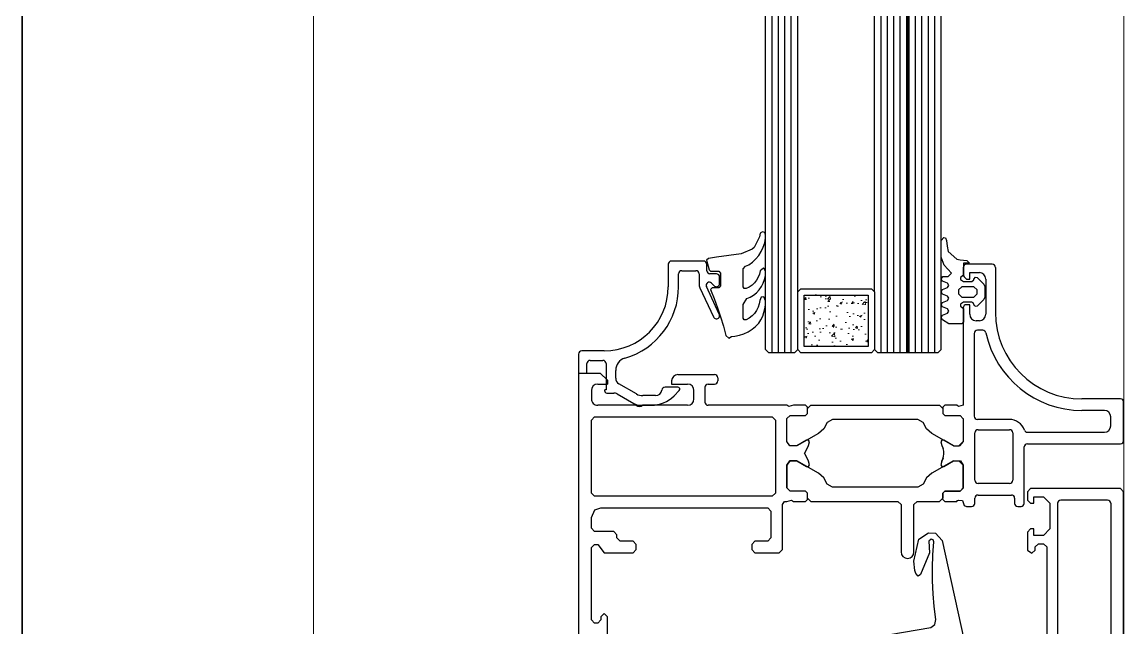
# Model space of a CAD drawing. Header units: millimetres. Extents: x 1251.1 to 1334.1, y 1577.6 to 1641.3.
# Drawn here: x 1271.7596 to 1271.9013, y 1598.2412 to 1598.3191 of the extents above; entities that cross this region are included whole.
import ezdxf

# ---------------------------------------------------------------- set-up
doc = ezdxf.new("R2010")
doc.units = ezdxf.units.MM
doc.linetypes.add('AUSGEZOGEN', pattern=[0])
for name, color, linetype in [('MONTANTI sezioni - windows structure section', 2, 'Continuous'), ('MURATURA', 140, 'Continuous'), ('STACCIONATA', 35, 'Continuous')]:
    doc.layers.add(name, color=color, linetype=linetype)
for name, color, linetype, lineweight in [('PROIEZIONI - projections', 145, 'Continuous', 13), ('PROIEZIONI finissime - fine lines', 251, 'Continuous', 9), ('TRATTEGGIO - hatch', 252, 'Continuous', 20)]:
    doc.layers.add(name, color=color, linetype=linetype, lineweight=lineweight)
doc.layers.add('VETRATE sezioni - windows sections', color=7, linetype='Continuous', true_color=0x4d79ff)
doc.styles.get("Standard").update_dxf_attribs({"font": 'Arial.ttf'})

# ---------------------------------------------------------------- blocks, each defined once
blk = doc.blocks.new('224068')
at = {"layer": 'MONTANTI sezioni - windows structure section', "linetype": 'AUSGEZOGEN'}
for p, q in [((-2.86, 19.72), (-3.88, 18.62)), ((-1.77, 19.77), (-2.86, 19.72)), ((-0.25, 18.82), (-1.77, 19.77)), ((-3.88, 18.62), (-8.51, -2.309999)), ((-2.58, 18.38), (-2.48, 18.68)), ((-2.45, 16.36), (-2.58, 18.38)), ((-2.48, 18.68), (-2.18, 18.79)), ((-2.18, 18.79), (-1.85, 18.48)), ((-1.85, 18.48), (-1.93, 16.67)), ((0.51, 15.39), (-0.25, 18.82)), ((-2.39, 14.34), (-2.45, 16.36)), ((-1.93, 16.67), (-0.53, 13.29)), ((-2.41, 12.32), (-2.39, 14.34)), ((0.18, 13.47), (0.38, 13.93)), ((0.38, 13.93), (0.51, 15.39)), ((-2.5, 10.3), (-2.41, 12.32)), ((-0.53, 13.29), (-0.17, 13.06)), ((-0.17, 13.06), (0.18, 13.47)), ((-2.66, 8.29), (-2.5, 10.3)), ((-2.9, 6.28), (-2.66, 8.29)), ((-2.78, 5.49), (-2.9, 6.280001)), ((-2.11, 5.04), (-2.78, 5.49)), ((4.26, 3.920001), (-2.11, 5.04)), ((5.15, 3.410001), (4.26, 3.920001)), ((-0.9000001, 1.5), (-0.4000001, 2)), ((-0.4000001, 2), (0.09999987, 1.5)), ((0.9000003000000001, 1.400001), (1.5, 2)), ((1.5, 2), (2.1, 1.4)), ((2.9, 1.5), (3.4, 2)), ((3.4, 2), (3.9, 1.5)), ((5.5, 2.440001), (5.15, 3.410001)), ((5.5, 1.5), (5.5, 2.440001)), ((-6.01, -2.63), (-5.1, 0.7600005)), ((-5.1, 0.7600005), (-4.14, 1.5)), ((-4.14, 1.5), (-0.9000001, 1.5)), ((0.09999987, 1.5), (0.09999987, -0.3999995)), ((0.9000004999999999, -1.399999), (0.9000004999999999, 1.4)), ((2.1, 1.4), (2.1, -1.399999)), ((2.9, -0.3999995), (2.9, 1.5)), ((3.9, 1.5), (5.5, 1.5)), ((-0.6000001, -0.3999995), (-0.8600001, -0.5499995)), ((-0.8600001, -0.5499995), (-0.8600001, -0.8499995000000001)), ((-0.8600001, -0.8499995000000001), (0.7399998999999999, -2.65)), ((0.09999987, -0.3999995), (-0.6000001, -0.3999995)), ((1.5, -2), (0.9000004999999999, -1.399999)), ((2.1, -1.399999), (1.5, -2)), ((2.26, -2.65), (3.86, -0.8499995000000001)), ((3.6, -0.3999995), (2.9, -0.3999995)), ((3.86, -0.5499995), (3.6, -0.3999995)), ((3.86, -0.8499995000000001), (3.86, -0.5499995)), ((-8.51, -2.309999), (-8.41, -2.849999)), ((-8.41, -2.849999), (-8.05, -3)), ((-8.05, -3), (-6.5, -3)), ((-6.5, -3), (-6.01, -2.63)), ((0.7399998999999999, -2.65), (1.5, -3)), ((1.5, -3), (2.26, -2.65))]:
    blk.add_line(p, q, dxfattribs=at)
at = {"layer": 'MONTANTI sezioni - windows structure section', "linetype": 'AUSGEZOGEN', "flags": 3}
blk.add_attdef('GRUPPE', (0, 0), '', height=1, dxfattribs=at)
blk = doc.blocks.new('224063')
at = {"layer": 'MONTANTI sezioni - windows structure section', "linetype": 'Continuous'}
for p, q in [((-4.740037492056161, 5.950427482897801), (-4.31003749205616, 6.380427482897801)), ((-4.740037492056161, 3.320427482897804), (-4.740037492056161, 5.950427482897801)), ((-4.31003749205616, 6.380427482897801), (-4.090037492056161, 6.320427482897806)), ((-4.090037492056161, 6.320427482897806), (-3.89003749205616, 5.950427482897801)), ((-3.89003749205616, 5.950427482897801), (-3.79003749205616, 5.050427482897803)), ((-3.79003749205616, 5.050427482897803), (-3.660037492056161, 4.220427482897803)), ((-3.660037492056161, 4.220427482897803), (-2.29003749205616, 3.000427482897805)), ((-4.260037492056161, 2.070427482897806), (-4.740037492056161, 3.320427482897804)), ((-3.14003749205616, 0.8304274828978038), (-4.260037492056161, 2.070427482897806)), ((-2.29003749205616, 3.000427482897805), (-1.79003749205616, 2.900427482897804)), ((-1.79003749205616, 2.900427482897804), (-0.7400374920561612, 2.810427482897804)), ((-0.3400374920561609, 2.410427482897806), (-1.240037492056161, 2.410427482897806)), ((-1.240037492056161, 2.410427482897806), (-1.240037492056161, 0.5104274828978035)), ((-0.7400374920561612, 2.810427482897804), (-0.3400374920561609, 2.410427482897806)), ((-4.740037492056161, -0.09957251710219417), (-4.46003749205616, 0.3104274828978042)), ((-4.46003749205616, 0.3104274828978042), (-3.64003749205616, 0.3104274828978042)), ((-3.64003749205616, 0.3104274828978042), (-3.14003749205616, 0.8304274828978038)), ((-1.240037492056161, 0.5104274828978035), (-1.72003749205616, 0.1704274828978036)), ((-1.72003749205616, 0.1704274828978036), (-1.72003749205616, -0.1395725171021951)), ((0.3599625079438402, -0.08957251710219438), (0.5899625079438406, 0.2104274828978063)), ((0.5899625079438406, 0.2104274828978063), (0.8699625079438382, 0.1304274828978063)), ((0.8699625079438382, 0.1304274828978063), (1.909962507943839, -0.9095725171021947)), ((-4.54003749205616, -0.4295725171021942), (-4.740037492056161, -0.09957251710219417)), ((-3.740037492056161, -0.7395725171021947), (-4.54003749205616, -0.4295725171021942)), ((-4.54003749205616, -1.739572517102195), (-3.740037492056161, -1.429572517102194)), ((-3.54003749205616, -1.089572517102194), (-3.740037492056161, -0.7395725171021947)), ((-3.740037492056161, -1.429572517102194), (-3.54003749205616, -1.089572517102194)), ((-1.54003749205616, -1.289572517102194), (-2.04003749205616, -1.789572517102194)), ((-1.72003749205616, -0.1395725171021951), (-1.240037492056161, -0.4895725171021947)), ((0.3599625079438402, -1.289572517102194), (-1.54003749205616, -1.289572517102194)), ((-1.240037492056161, -0.4895725171021947), (0.0599625079438395, -0.4895725171021947)), ((0.0599625079438395, -0.4895725171021947), (0.3599625079438402, -0.189572517102194)), ((0.3599625079438402, -0.189572517102194), (0.3599625079438402, -0.08957251710219438)), ((0.8599625079438402, -1.789572517102194), (0.3599625079438402, -1.289572517102194)), ((1.909962507943839, -0.9095725171021947), (2.05996250794384, -1.269572517102194)), ((2.05996250794384, -1.269572517102194), (2.05996250794384, -2.909572517102195)), ((-4.740037492056161, -2.089572517102194), (-4.54003749205616, -1.739572517102195)), ((-4.54003749205616, -2.429572517102194), (-4.740037492056161, -2.089572517102194)), ((-3.740037492056161, -2.739572517102195), (-4.54003749205616, -2.429572517102194)), ((-4.54003749205616, -3.739572517102195), (-3.740037492056161, -3.429572517102194)), ((-3.54003749205616, -3.089572517102194), (-3.740037492056161, -2.739572517102195)), ((-3.740037492056161, -3.429572517102194), (-3.54003749205616, -3.089572517102194)), ((-2.04003749205616, -1.789572517102194), (-2.04003749205616, -2.389572517102195)), ((-2.04003749205616, -2.389572517102195), (-1.54003749205616, -2.889572517102195)), ((-1.54003749205616, -2.889572517102195), (0.3599625079438402, -2.889572517102195)), ((0.3599625079438402, -2.889572517102195), (0.8599625079438402, -2.389572517102195)), ((0.8599625079438402, -2.389572517102195), (0.8599625079438402, -1.789572517102194)), ((1.909962507943839, -3.259572517102194), (0.8699625079438382, -4.299572517102195)), ((2.05996250794384, -2.909572517102195), (1.909962507943839, -3.259572517102194)), ((-4.740037492056161, -4.089572517102194), (-4.54003749205616, -3.739572517102195)), ((-4.54003749205616, -4.429572517102194), (-4.740037492056161, -4.089572517102194)), ((-3.740037492056161, -4.739572517102195), (-4.54003749205616, -4.429572517102194)), ((-3.54003749205616, -5.089572517102194), (-3.740037492056161, -4.739572517102195)), ((-3.740037492056161, -5.429572517102194), (-3.54003749205616, -5.089572517102194)), ((-1.240037492056161, -3.689572517102194), (-1.72003749205616, -4.029572517102196)), ((-1.72003749205616, -4.029572517102196), (-1.72003749205616, -4.339572517102194)), ((-1.72003749205616, -4.339572517102194), (-1.240037492056161, -4.689572517102194)), ((0.0599625079438395, -3.689572517102194), (-1.240037492056161, -3.689572517102194)), ((-1.240037492056161, -4.689572517102194), (-1.240037492056161, -6.789572517102194)), ((0.2699625079438404, -3.779572517102196), (0.0599625079438395, -3.689572517102194)), ((0.4299625079438405, -4.279572517102196), (0.2699625079438404, -3.779572517102196)), ((0.6899625079438385, -4.389572517102195), (0.4299625079438405, -4.279572517102196)), ((0.8699625079438382, -4.299572517102195), (0.6899625079438385, -4.389572517102195)), ((-4.740037492056161, -6.089572517102194), (-4.54003749205616, -5.739572517102195)), ((-4.54003749205616, -6.429572517102194), (-4.740037492056161, -6.089572517102194)), ((-4.54003749205616, -5.739572517102195), (-3.740037492056161, -5.429572517102194)), ((-3.54003749205616, -7.089572517102194), (-4.54003749205616, -6.429572517102194)), ((-1.240037492056161, -6.789572517102194), (-1.54003749205616, -7.089572517102194)), ((-1.54003749205616, -7.089572517102194), (-3.54003749205616, -7.089572517102194))]:
    blk.add_line(p, q, dxfattribs=at)
blk = doc.blocks.new('224066D')
at = {"layer": 'MONTANTI sezioni - windows structure section', "linetype": 'Continuous'}
for p, q in [((-3.57, 12.1), (-3.98, 11.88)), ((-3.08, 11.71), (-3.57, 12.1)), ((-7.179999, 10.73), (-7.739999000000001, 10.27)), ((-6.559999, 11.11), (-7.179999, 10.73)), ((-5.909999, 11.42), (-6.559999, 11.11)), ((-5.23, 11.66), (-5.909999, 11.42)), ((-4.52, 11.81), (-5.23, 11.66)), ((-3.98, 11.88), (-4.52, 11.81)), ((-2.71, 10.24), (-3.08, 11.71)), ((-8.84, 8.69), (-9.04, 8.12)), ((-8.57, 9.24), (-8.84, 8.69)), ((-8.25, 9.76), (-8.57, 9.24)), ((-7.739999000000001, 10.27), (-8.25, 9.76)), ((-7.57, 8.25), (-7.19, 8.65)), ((-7.19, 8.65), (-6.75, 8.98)), ((-6.75, 8.98), (-6.25, 9.23)), ((-6.25, 9.23), (-5.95, 9.24)), ((-5.95, 9.24), (-5.79, 8.98)), ((-5.79, 8.98), (-5.79, 6.86)), ((-2.28, 8.79), (-2.71, 10.24)), ((-1.81, 7.36), (-2.28, 8.79)), ((-9.27, 6.92), (-9.3, 6.31)), ((-9.19, 7.52), (-9.27, 6.92)), ((-9.04, 8.12), (-9.19, 7.52)), ((-8.3, 6.77), (-8.14, 7.29)), ((-8.14, 7.29), (-7.89, 7.79)), ((-7.89, 7.79), (-7.57, 8.25)), ((-1.27, 5.95), (-1.81, 7.36)), ((-9.3, 6.31), (-9.04, 5.69)), ((-9.04, 5.69), (-8.61, 5.71)), ((-8.61, 5.71), (-8.39, 6.22)), ((-8.39, 6.22), (-8.3, 6.77)), ((-7.42, 5.42), (-7.89, 5.03)), ((-6.89, 5.74), (-7.42, 5.42)), ((-6.39, 5.94), (-6.89, 5.74)), ((-5.79, 6.86), (-6.39, 5.94)), ((-0.79, 4.8), (-1.27, 5.95)), ((-8.94, 3.53), (-9.14, 2.94)), ((-8.66, 4.07), (-8.94, 3.53)), ((-8.31, 4.58), (-8.66, 4.07)), ((-7.89, 5.03), (-8.31, 4.58)), ((-7.89, 3.08), (-7.57, 3.5)), ((-7.57, 3.5), (-7.19, 3.87)), ((-7.19, 3.87), (-6.76, 4.18)), ((-6.76, 4.18), (-6.26, 4.38)), ((-6.26, 4.38), (-5.95, 4.39)), ((-5.95, 4.39), (-5.79, 4.12)), ((-5.79, 4.12), (-5.79, 1.32)), ((-2.29, 3.96), (-1.99, 4.26)), ((-2.29, 1.97), (-2.29, 3.96)), ((-1.99, 4.26), (-0.94, 4.26)), ((-0.94, 4.26), (-0.69, 4.53)), ((-0.69, 4.53), (-0.79, 4.8)), ((-9.26, 2.34), (-9.3, 1.73)), ((-9.3, 1.73), (-9.08, 1.25)), ((-9.14, 2.94), (-9.26, 2.34)), ((-8.43, 1.59), (-8.33, 2.11)), ((-8.33, 2.11), (-8.15, 2.61)), ((-8.15, 2.61), (-7.89, 3.08)), ((-2.01, 1.67), (-2.29, 1.97)), ((-9.08, 1.25), (-8.95, 1.21)), ((-8.95, 1.21), (-8.43, 1.59)), ((-7.24, 0.25), (-7.77, -0.25)), ((-6.66, 0.68), (-7.24, 0.25)), ((-6.16, 0.88), (-6.66, 0.68)), ((-5.79, 1.32), (-6.16, 0.88)), ((-0.71, 1.67), (-2.01, 1.67)), ((-0.49, 1.45), (-0.71, 1.67)), ((-0.09, -0.04), (-0.49, 1.45)), ((-8.61, -1.42), (-8.93, -2.08)), ((-8.23, -0.81), (-8.61, -1.42)), ((-7.77, -0.25), (-8.23, -0.81)), ((-7.21, -1.76), (-5.5, -1.03)), ((-5.5, -1.03), (-1.62, -0.55)), ((-1.62, -0.55), (-0.39, -0.34)), ((-0.39, -0.34), (-0.09, -0.04)), ((-9.16, -2.77), (-9.3, -3.48)), ((-8.93, -2.08), (-9.16, -2.77)), ((-8.33, -3.69), (-7.49, -2.02)), ((-7.49, -2.02), (-7.21, -1.76)), ((-9.3, -3.48), (-9.3, -4.01)), ((-9.3, -4.01), (-9.16, -4.35)), ((-9.16, -4.35), (-8.8, -4.47)), ((-8.8, -4.47), (-8.47, -4.29)), ((-8.47, -4.29), (-8.33, -3.69))]:
    blk.add_line(p, q, dxfattribs=at)

msp = doc.modelspace()

# ---------------------------------------------------------------- hatches: boundary and pattern name
at = {"layer": 'TRATTEGGIO - hatch'}
h = msp.add_hatch(dxfattribs=at)
h.set_pattern_fill('AR-CONC', color=256, scale=1.649254859438699e-05, style=0)
h.set_pattern_definition([(49.99999999999999, (1272.076664586835, 1598.183907253704), (0.003004689506568905, -0.0002628761428004501), [0.0003141830507230721, -0.003456013557953794]), (355, (1272.076664586835, 1598.183907253704), (-0.0005812440200072118, 0.003151010967014794), [0.0002513464405784578, -0.002764810846363035]), (100.451, (1272.076914976708, 1598.183885347476), (0.002423456349306623, 0.002888120483564259), [0.0002670143617431254, -0.002937157979174378]), (46.18419999999998, (1272.076664586835, 1598.184745075172), (0.00447078425483327, -0.0006933851364516558), [0.0004712745760846081, -0.005184020336930689]), (96.63559999999998, (1272.077037151859, 1598.184687293528), (0.003915400873447657, 0.004080678004009851), [0.0004005215426146873, -0.004405736968761556]), (351.1840000000001, (1272.076664586835, 1598.184745075172), (0.003915406997917593, 0.004080670779787835), [0.0003770196608676866, -0.004147216269544553]), (21, (1272.077083497569, 1598.184535619805), (0.002500515773317203, -0.001686619033667888), [0.0003141830507230721, -0.003456013557953794]), (326.0000000000001, (1272.077083497569, 1598.184535619805), (0.001019272955755252, 0.003037728981773654), [0.0002513464405784577, -0.002764810846363034]), (71.4514, (1272.077291872675, 1598.184395068657), (0.00351978184486982, 0.001351116711873129), [0.0002670143617431254, -0.002937157979174378]), (37.49999999999999, (1272.076664586835, 1598.183907253704), (5.093893919916715e-05, 0.001394528087515758), [0, -0.00273129798761924, 0, -0.002806701919792778, 0, -0.002775283614720471]), (7.499999999999999, (1272.076664586835, 1598.183907253704), (0.001102026531011756, 0.001652232998401457), [0, -0.001600239005016181, 0, -0.002668461377474626, 0, -0.00105774960410101]), (327.5, (1272.075730415898, 1598.183907253704), (0.002236234479731479, -9.448158868396965e-05), [0, -0.001047276835743574, 0, -0.00326750372751995, 0, -0.004335726099978394]), (317.5, (1272.075311505163, 1598.183907253704), (0.002443027722255667, 0.0004193476389519898), [0, -0.001361459886466646, 0, -0.002169957603660685, 0, -0.003078993897086106])])
h.paths.add_polyline_path([(1271.868440961748, 1598.283998612902), (1271.868440961748, 1598.277401593465), (1271.860194687451, 1598.277401593465), (1271.860194687451, 1598.283998612902)])

# ---------------------------------------------------------------- linework, layer by layer
at = {"layer": 'MONTANTI sezioni - windows structure section'}
for p, q in [((1271.847271200027, 1598.288374507363), (1271.843147860887, 1598.288374507363)), ((1271.842735547172, 1598.287962193648), (1271.842735547172, 1598.285076022812)), ((1271.844467244637, 1598.287137566218), (1271.846281435051, 1598.287137566218)), ((1271.847683286583, 1598.287137566218), (1271.84768331175, 1598.287962181064)), ((1271.880668440398, 1598.287544500781), (1271.880668440398, 1598.286643319501)), ((1271.884379263832, 1598.287956814496), (1271.881080754113, 1598.287956814496)), ((1271.884791577547, 1598.287544500781), (1271.884791577547, 1598.281772058446)), ((1271.84405495609, 1598.285076022812), (1271.844054930922, 1598.286725252504)), ((1271.846693748766, 1598.286725252504), (1271.846693723598, 1598.285438709896)), ((1271.848920227727, 1598.286725252504), (1271.848095600297, 1598.286725252504)), ((1271.848289828647, 1598.285535622741), (1271.848628683882, 1598.285196767514)), ((1271.849332541442, 1598.285488311359), (1271.849332541442, 1598.286312938789)), ((1271.880789185101, 1598.286351750489), (1271.881080754113, 1598.286060181477)), ((1271.881080754113, 1598.286060181477), (1271.881493067828, 1598.286060181477)), ((1271.881493067828, 1598.286060181477), (1271.881493067828, 1598.286884808907)), ((1271.881493067828, 1598.286884808907), (1271.882730008973, 1598.286884808907)), ((1271.883554611235, 1598.286060181477), (1271.883554611235, 1598.281524730613)), ((1271.846809611336, 1598.284915931638), (1271.848546543255, 1598.281190927375)), ((1271.849293912199, 1598.281539421046), (1271.847642014945, 1598.285082024813)), ((1271.881493067828, 1598.282761671758), (1271.881080754113, 1598.282761671758)), ((1271.881493067828, 1598.281524730613), (1271.881493067828, 1598.282761671758)), ((1271.880668440398, 1598.282349358043), (1271.880668440398, 1598.269815011043)), ((1271.882729983805, 1598.280700103183), (1271.882317695258, 1598.280700103183)), ((1271.882070078022, 1598.279050848324), (1271.882070216435, 1598.268413184678)), ((1271.883187344006, 1598.279463162039), (1271.882482398029, 1598.279463162039)), ((1271.831190763156, 1598.276417428508), (1271.831190763156, 1598.273943533635)), ((1271.834489272875, 1598.276829748515), (1271.831603076871, 1598.276829742223)), ((1271.832675032126, 1598.275592801078), (1271.834324312153, 1598.275592801078)), ((1271.832262718411, 1598.273943533635), (1271.832262718411, 1598.275180487363)), ((1271.834736625867, 1598.275180487363), (1271.834736625867, 1598.271799522447)), ((1271.835973592179, 1598.273291567603), (1271.835973592179, 1598.274307762112)), ((1271.831190763156, 1598.273943533635), (1271.831190763156, 1598.235598332985)), ((1271.831190763156, 1598.273943533635), (1271.833994491387, 1598.273943533635)), ((1271.831190763156, 1598.273943533635), (1271.832262718411, 1598.273943533635)), ((1271.83490158659, 1598.273036438432), (1271.833994491387, 1598.273943533635)), ((1271.83490158659, 1598.273036438432), (1271.83490158659, 1598.272541682103)), ((1271.843147860887, 1598.272953970659), (1271.843147860887, 1598.272541656944)), ((1271.843972488316, 1598.273778598088), (1271.848672874735, 1598.273778598088)), ((1271.849085188449, 1598.273366284374), (1271.849085188449, 1598.272953970659)), ((1271.832840018015, 1598.271717054674), (1271.832840018015, 1598.270645023916)), ((1271.833664645445, 1598.272541682103), (1271.83490158659, 1598.272541682103)), ((1271.834571790975, 1598.271641941555), (1271.834571790975, 1598.27179953503)), ((1271.834736625867, 1598.27179953503), (1271.834571790975, 1598.27179953503)), ((1271.834819068481, 1598.271387208732), (1271.8357525876, 1598.271387208732)), ((1271.838636065715, 1598.271278285583), (1271.836385905895, 1598.272577423592)), ((1271.843972488316, 1598.272129355805), (1271.842319559272, 1598.272129343221)), ((1271.843147860887, 1598.272541656944), (1271.845209429461, 1598.272541656944)), ((1271.843468546529, 1598.271028114039), (1271.84414741462, 1598.271707038749)), ((1271.846034056891, 1598.270645023916), (1271.846034056891, 1598.271717029514)), ((1271.84743593359, 1598.272129368389), (1271.84743593359, 1598.270232735369)), ((1271.847848247305, 1598.272541656944), (1271.848672874735, 1598.272541656944)), ((1271.836164901315, 1598.271276731606), (1271.838304684671, 1598.270041357022)), ((1271.841093665842, 1598.271057325047), (1271.839460693144, 1598.271057325047)), ((1271.900871812427, 1598.270639588145), (1271.895924047848, 1598.270639588145)), ((1271.901284126141, 1598.265279509852), (1271.901284126141, 1598.27022727443)), ((1271.838612410023, 1598.269820396486), (1271.833664645445, 1598.269820396486)), ((1271.839129286933, 1598.26982040907), (1271.840552780911, 1598.269820352443)), ((1271.845209429461, 1598.269820396486), (1271.839437037453, 1598.269820396486)), ((1271.857991129462, 1598.269820396486), (1271.847848247305, 1598.269820396486)), ((1271.858213820133, 1598.26965546094), (1271.857991129462, 1598.269820446822)), ((1271.857991154622, 1598.268129920324), (1271.858403468337, 1598.268501012736)), ((1271.857991179789, 1598.268129920324), (1271.858403493504, 1598.268501012736)), ((1271.858815782052, 1598.269820396486), (1271.858213820133, 1598.26965546094)), ((1271.858403468337, 1598.268501012736), (1271.860382569138, 1598.268501012736)), ((1271.858403493504, 1598.268501012736), (1271.860382594305, 1598.268501012736)), ((1271.860382569138, 1598.269820396486), (1271.858815782052, 1598.269820396486)), ((1271.860629947298, 1598.269573018326), (1271.860382569138, 1598.269820396486)), ((1271.860382569138, 1598.268501012736), (1271.860629947298, 1598.268748390896)), ((1271.860382594305, 1598.268501012736), (1271.860629972465, 1598.268748390896)), ((1271.860629947298, 1598.268748390896), (1271.860629947298, 1598.269573018326)), ((1271.860629972465, 1598.269408082771), (1271.86104228618, 1598.269820396486)), ((1271.860629972465, 1598.268748390896), (1271.860629972465, 1598.269408082771)), ((1271.86104228618, 1598.269820396486), (1271.877617302548, 1598.269820396486)), ((1271.877617327716, 1598.269820396486), (1271.87802964143, 1598.269408082771)), ((1271.87802964143, 1598.269408082771), (1271.87802964143, 1598.268748390896)), ((1271.87802964143, 1598.268748390896), (1271.878277019591, 1598.268501012736)), ((1271.878277025883, 1598.269814960715), (1271.878029647722, 1598.269567582547)), ((1271.878029647722, 1598.269567582547), (1271.878029647722, 1598.268742955117)), ((1271.878029647722, 1598.268742955117), (1271.878277025883, 1598.268495576957)), ((1271.878277019591, 1598.268501012736), (1271.880256145559, 1598.268501012736)), ((1271.879843812969, 1598.269814960715), (1271.878277025883, 1598.269814960715)), ((1271.880066453312, 1598.269650025161), (1271.879843787801, 1598.269814960715)), ((1271.880668440398, 1598.269814960715), (1271.880066453312, 1598.269650025161)), ((1271.880256120392, 1598.268501012736), (1271.880668434107, 1598.268088699021)), ((1271.898810243852, 1598.269155268832), (1271.895924047848, 1598.269155268832)), ((1271.832840018015, 1598.267923763467), (1271.83325233173, 1598.268336077182)), ((1271.832840018015, 1598.258522990639), (1271.832840018015, 1598.267923763467)), ((1271.83325233173, 1598.268336077182), (1271.856094496434, 1598.268336077182)), ((1271.856094496434, 1598.268336077182), (1271.856506810149, 1598.267923763467)), ((1271.856506810149, 1598.267923763467), (1271.856506810149, 1598.258522990639)), ((1271.857991154622, 1598.265169435375), (1271.857991154622, 1598.268129920324)), ((1271.857991179789, 1598.265169485702), (1271.857991179789, 1598.268088699021)), ((1271.863145101225, 1598.267593892366), (1271.862716304024, 1598.266794027912)), ((1271.863854293902, 1598.26800620608), (1271.863145126393, 1598.267593892366)), ((1271.874805319994, 1598.26800620608), (1271.863854293902, 1598.26800620608)), ((1271.875514512671, 1598.267593892366), (1271.874805319994, 1598.26800620608)), ((1271.875943309872, 1598.266794027912), (1271.875514487503, 1598.267593892366)), ((1271.878277025883, 1598.268495576957), (1271.880256151851, 1598.268495576957)), ((1271.880256126684, 1598.268495576957), (1271.880668440398, 1598.268083263242)), ((1271.880668434107, 1598.268088699021), (1271.880668434107, 1598.265169485702)), ((1271.880668440398, 1598.268124484545), (1271.880668440398, 1598.265164049931)), ((1271.886582313586, 1598.268000770301), (1271.88248253015, 1598.268000770301)), ((1271.899634871282, 1598.267176142872), (1271.899634871282, 1598.268330641402)), ((1271.862056612141, 1598.26620852432), (1271.859252883919, 1598.264592286768)), ((1271.862716304024, 1598.266794027912), (1271.862056612141, 1598.26620852432)), ((1271.876603001755, 1598.26620852432), (1271.875943309872, 1598.266794027912)), ((1271.879406755145, 1598.264592286768), (1271.876603001755, 1598.26620852432)), ((1271.882152784871, 1598.260166809719), (1271.882152784871, 1598.266269072828)), ((1271.882565098586, 1598.266681386543), (1271.886605742794, 1598.266681386543)), ((1271.887018056508, 1598.266269072828), (1271.887018056508, 1598.260166809719)), ((1271.888914714696, 1598.266351515442), (1271.898810243852, 1598.266351515442)), ((1271.858362247034, 1598.264592286768), (1271.857991154622, 1598.265169485702)), ((1271.858362221866, 1598.264592286768), (1271.857991154622, 1598.265169435375)), ((1271.859252833583, 1598.264592286768), (1271.858362221866, 1598.264592286768)), ((1271.859252858751, 1598.264592286768), (1271.858362247034, 1598.264592286768)), ((1271.860506283381, 1598.26531796293), (1271.859252833583, 1598.264592286768)), ((1271.86075366155, 1598.26531796293), (1271.860506283381, 1598.26531796293)), ((1271.860563937851, 1598.264171567733), (1271.860761890705, 1598.264658120066)), ((1271.860877375794, 1598.265103501415), (1271.86075366155, 1598.26531796293)), ((1271.860761890705, 1598.264658120066), (1271.860877375794, 1598.265103501415)), ((1271.877905933479, 1598.265312527159), (1271.877782219227, 1598.265098115971)), ((1271.877782244394, 1598.265098115971), (1271.877897679148, 1598.264652784949)), ((1271.877897679148, 1598.264652784949), (1271.878060853109, 1598.264251695106)), ((1271.878153311639, 1598.265312527159), (1271.877905933479, 1598.265312527159)), ((1271.879406761437, 1598.264586850989), (1271.878153311639, 1598.265312527159)), ((1271.879405654152, 1598.264587505297), (1271.88016862578, 1598.264587505297)), ((1271.879406755145, 1598.264592286768), (1271.880091210005, 1598.264592286768)), ((1271.880668434107, 1598.265169485702), (1271.880091210005, 1598.264592286768)), ((1271.880668440398, 1598.265164049931), (1271.88016862578, 1598.264586850989)), ((1271.888502400981, 1598.257198171101), (1271.888502400981, 1598.264454932749)), ((1271.888914714696, 1598.264867196137), (1271.900871812427, 1598.264867196137)), ((1271.860258905221, 1598.263635741099), (1271.860300202027, 1598.263701826048)), ((1271.860300051029, 1598.263569807138), (1271.860258905221, 1598.263635741099)), ((1271.86056408884, 1598.263099511807), (1271.860300051029, 1598.263569807138)), ((1271.860300202027, 1598.263701775713), (1271.860563937851, 1598.264171567733)), ((1271.860761890705, 1598.262613211134), (1271.86056408884, 1598.263099511807)), ((1271.878060827941, 1598.263008739376), (1271.877897679148, 1598.262607674701)), ((1271.877897679148, 1598.262607725028), (1271.878019461933, 1598.262915500707)), ((1271.858362247034, 1598.262679145094), (1271.857991154622, 1598.262101895825)), ((1271.857991154622, 1598.26210194616), (1271.858362221866, 1598.262679145094)), ((1271.857991154622, 1598.259182732841), (1271.857991154622, 1598.26210194616)), ((1271.857991179789, 1598.262101895825), (1271.857991179789, 1598.259182732841)), ((1271.858362221866, 1598.262679145094), (1271.859252833583, 1598.262679145094)), ((1271.859252858751, 1598.262679145094), (1271.858362247034, 1598.262679145094)), ((1271.859252833583, 1598.262679145094), (1271.860506283381, 1598.261953468924)), ((1271.862056612141, 1598.261062857207), (1271.859252883919, 1598.262679145094)), ((1271.860506283381, 1598.261953468924), (1271.86075366155, 1598.261953468924)), ((1271.86075366155, 1598.261953468924), (1271.860877350626, 1598.262167880112)), ((1271.860877350626, 1598.262167880112), (1271.860761890705, 1598.262613211134)), ((1271.879406755145, 1598.262679145094), (1271.876603001755, 1598.261062857207)), ((1271.877897679148, 1598.262607725028), (1271.877782219227, 1598.262162444333)), ((1271.877782244394, 1598.262162444333), (1271.877905933479, 1598.261948033153)), ((1271.877905933479, 1598.261948033153), (1271.878153311639, 1598.261948033153)), ((1271.878153311639, 1598.261948033153), (1271.879406761437, 1598.262673709315)), ((1271.879406755145, 1598.262679145094), (1271.880091159678, 1598.262679145094)), ((1271.879406761437, 1598.262673709315), (1271.880297373154, 1598.262673709315)), ((1271.880668434107, 1598.262101895825), (1271.880085321249, 1598.262684983523)), ((1271.880297373154, 1598.262673709315), (1271.880668465566, 1598.262096460046)), ((1271.880668434107, 1598.262101895825), (1271.880668434107, 1598.259141461211)), ((1271.880668440398, 1598.25917729707), (1271.880668440398, 1598.262096460046)), ((1271.862716304024, 1598.260477353615), (1271.862056612141, 1598.261062857207)), ((1271.863145101225, 1598.259677489169), (1271.862716304024, 1598.260477353615)), ((1271.875943309872, 1598.260477353615), (1271.875514487503, 1598.259677489169)), ((1271.876603001755, 1598.261062857207), (1271.875943309872, 1598.260477353615)), ((1271.858403468337, 1598.258770419126), (1271.857991154622, 1598.259182732841)), ((1271.858403493504, 1598.258770419126), (1271.857991179789, 1598.259182732841)), ((1271.860382569138, 1598.258770419126), (1271.858403468337, 1598.258770419126)), ((1271.860382594305, 1598.258770419126), (1271.858403493504, 1598.258770419126)), ((1271.860629947298, 1598.258522990639), (1271.860382569138, 1598.258770419126)), ((1271.860629972465, 1598.258522990639), (1271.860382594305, 1598.258770419126)), ((1271.863854293902, 1598.259265175455), (1271.863145126393, 1598.259677489169)), ((1271.874805319994, 1598.259265175455), (1271.863854293902, 1598.259265175455)), ((1271.875514512671, 1598.259677489169), (1271.874805319994, 1598.259265175455)), ((1271.878277019591, 1598.258770419126), (1271.87802964143, 1598.258522990639)), ((1271.878029647722, 1598.25851755486), (1271.878277025883, 1598.258764983355)), ((1271.880256120392, 1598.258770419126), (1271.878277019591, 1598.258770419126)), ((1271.878277025883, 1598.258764983355), (1271.880256151851, 1598.258764983355)), ((1271.880256120392, 1598.258770419126), (1271.880668434107, 1598.259182732841)), ((1271.880668440398, 1598.259136025432), (1271.880256126684, 1598.258764983355)), ((1271.886605742794, 1598.259754496004), (1271.882565098586, 1598.259754496004)), ((1271.889327028411, 1598.259100265068), (1271.888914714696, 1598.258687951353)), ((1271.888914714696, 1598.258687951353), (1271.888914714696, 1598.257615945755)), ((1271.900871812427, 1598.259100265068), (1271.889327028411, 1598.259100265068)), ((1271.901284126141, 1598.258687951353), (1271.900871812427, 1598.259100265068)), ((1271.901284126141, 1598.217044266152), (1271.901284126141, 1598.258687951353)), ((1271.83325233173, 1598.258110676924), (1271.832840018015, 1598.258522990639)), ((1271.856094496434, 1598.258110676924), (1271.83325233173, 1598.258110676924)), ((1271.856506810149, 1598.258522990639), (1271.856094496434, 1598.258110676924)), ((1271.85741393052, 1598.257038620998), (1271.857669563011, 1598.25741801806)), ((1271.857669563011, 1598.25741801806), (1271.857991330787, 1598.257451035376)), ((1271.857991330787, 1598.257451035376), (1271.858593116541, 1598.257615920595)), ((1271.858593116541, 1598.257615920595), (1271.858815807219, 1598.257450985041)), ((1271.858815807219, 1598.257450985041), (1271.860382569138, 1598.257450985041)), ((1271.860382569138, 1598.257450985041), (1271.860629947298, 1598.257698363209)), ((1271.860629947298, 1598.257698363209), (1271.860629947298, 1598.258522990639)), ((1271.860629972465, 1598.257698363209), (1271.860629972465, 1598.258522990639)), ((1271.860629972465, 1598.257863298755), (1271.86104228618, 1598.257450985041)), ((1271.86104228618, 1598.257450985041), (1271.872257224255, 1598.257450985041)), ((1271.872257249422, 1598.257450985041), (1271.872669563137, 1598.257038671326)), ((1271.874318817997, 1598.257038671326), (1271.874731131712, 1598.257450985041)), ((1271.874731131712, 1598.257450985041), (1271.877617327716, 1598.257450985041)), ((1271.877617327716, 1598.257450985041), (1271.87802964143, 1598.257863298755)), ((1271.87802964143, 1598.258522990639), (1271.87802964143, 1598.257863298755)), ((1271.878029647722, 1598.25769292743), (1271.878029647722, 1598.25851755486)), ((1271.878029647722, 1598.25769292743), (1271.878277025883, 1598.25744554927)), ((1271.878277025883, 1598.25744554927), (1271.879843838136, 1598.25744554927)), ((1271.879843812969, 1598.25744554927), (1271.879942764236, 1598.257577517836)), ((1271.879942764236, 1598.257577517836), (1271.880066453312, 1598.257610484816)), ((1271.880066453312, 1598.257610484816), (1271.880569463972, 1598.257577517836)), ((1271.880569489131, 1598.257577517836), (1271.880792129483, 1598.256909571638)), ((1271.882152784871, 1598.257198171101), (1271.882152784871, 1598.257857862985)), ((1271.882565098586, 1598.258270176699), (1271.886853146121, 1598.258270176699)), ((1271.887265459836, 1598.257857862985), (1271.887265459836, 1598.257198171101)), ((1271.888914714696, 1598.257615945755), (1271.889327028411, 1598.25720363204)), ((1271.889327028411, 1598.25720363204), (1271.889739342125, 1598.25720363204)), ((1271.889739342125, 1598.25720363204), (1271.889739342125, 1598.258028259469)), ((1271.889739342125, 1598.258028259469), (1271.89097628327, 1598.258028259469)), ((1271.89097628327, 1598.258028259469), (1271.8918009107, 1598.25720363204)), ((1271.8918009107, 1598.25720363204), (1271.8918009107, 1598.253905122321)), ((1271.8927904611, 1598.25720363204), (1271.8927904611, 1598.233124501031)), ((1271.899222557567, 1598.257615945755), (1271.893202774815, 1598.257615945755)), ((1271.899634871282, 1598.25720363204), (1271.899634871282, 1598.233124501031)), ((1271.832840018015, 1598.255389416466), (1271.833301807364, 1598.256354216466)), ((1271.833301807364, 1598.256354216466), (1271.83407695916, 1598.256626407946)), ((1271.83407695916, 1598.256626357611), (1271.855517272332, 1598.256626357611)), ((1271.855517272332, 1598.256626357611), (1271.855929586047, 1598.256214043896)), ((1271.855929586047, 1598.256214043896), (1271.855929586047, 1598.25275062379)), ((1271.85741393052, 1598.251266304485), (1271.85741393052, 1598.257038620998)), ((1271.872669563137, 1598.257038671326), (1271.872669563137, 1598.250936483711)), ((1271.874318817997, 1598.250936483711), (1271.874318817997, 1598.257038671326)), ((1271.880792129483, 1598.256909571638), (1271.881080728946, 1598.256785857386)), ((1271.881080754113, 1598.256785857386), (1271.881740471156, 1598.256785857386)), ((1271.887677773551, 1598.256785857386), (1271.888090087266, 1598.256785857386)), ((1271.832840018015, 1598.253987539775), (1271.832840018015, 1598.255389416466)), ((1271.83325233173, 1598.25357522606), (1271.832840018015, 1598.253987539775)), ((1271.835726214019, 1598.25357522606), (1271.83325233173, 1598.25357522606)), ((1271.836138527734, 1598.253162937505), (1271.835726214019, 1598.25357522606)), ((1271.836138527734, 1598.25275062379), (1271.836138527734, 1598.253162937505)), ((1271.889327028411, 1598.253905122321), (1271.888914714696, 1598.253492808606)), ((1271.888914714696, 1598.253492808606), (1271.888914714696, 1598.251183861872)), ((1271.889739342125, 1598.253905122321), (1271.889327028411, 1598.253905122321)), ((1271.889739342125, 1598.253080494891), (1271.889739342125, 1598.253905122321)), ((1271.89097628327, 1598.253080494891), (1271.889739342125, 1598.253080494891)), ((1271.8918009107, 1598.253905122321), (1271.89097628327, 1598.253080494891)), ((1271.832840018015, 1598.251513682646), (1271.83325233173, 1598.25192599636)), ((1271.832840018015, 1598.242195402758), (1271.832840018015, 1598.251513682646)), ((1271.83325233173, 1598.25192599636), (1271.833664645445, 1598.25192599636)), ((1271.833664645445, 1598.25192599636), (1271.834489272875, 1598.25085399077)), ((1271.836550841449, 1598.252338310075), (1271.836138527734, 1598.25275062379)), ((1271.838200096308, 1598.252338310075), (1271.836550841449, 1598.252338310075)), ((1271.838612410023, 1598.25192599636), (1271.838200096308, 1598.252338310075)), ((1271.838612410023, 1598.25126625415), (1271.838612410023, 1598.25192599636)), ((1271.853868017473, 1598.252338310075), (1271.853455703758, 1598.25192599636)), ((1271.853455703758, 1598.25192599636), (1271.853455703758, 1598.25126625415)), ((1271.855517272332, 1598.252338310075), (1271.853868017473, 1598.252338310075)), ((1271.855929586047, 1598.25275062379), (1271.855517272332, 1598.252338310075)), ((1271.889904265096, 1598.251596150418), (1271.890316578811, 1598.252008464133)), ((1271.889904265096, 1598.251183836704), (1271.889904265096, 1598.251596150418)), ((1271.890316578811, 1598.252008464133), (1271.89097628327, 1598.252008464133)), ((1271.89097628327, 1598.252008464133), (1271.891388596985, 1598.251596150418)), ((1271.891388596985, 1598.251596150418), (1271.891388596985, 1598.238484579324)), ((1271.834489272875, 1598.25085399077), (1271.838200096308, 1598.25085399077)), ((1271.838200096308, 1598.25085399077), (1271.838612410023, 1598.25126625415)), ((1271.853455703758, 1598.251266304485), (1271.853868017473, 1598.25085399077)), ((1271.853868017473, 1598.25085399077), (1271.857001616805, 1598.25085399077)), ((1271.857001616805, 1598.25085399077), (1271.85741393052, 1598.251266304485)), ((1271.888914714696, 1598.251183836704), (1271.889491951381, 1598.250771522989)), ((1271.889491951381, 1598.250771522989), (1271.889904265096, 1598.251183836704)), ((1271.834489298042, 1598.243020030188), (1271.83407695916, 1598.242607666138)), ((1271.83490158659, 1598.242607716473), (1271.834489298042, 1598.243020030188)), ((1271.83325233173, 1598.241783089043), (1271.832840018015, 1598.242195402758)), ((1271.833664645445, 1598.241783089043), (1271.83325233173, 1598.241783089043)), ((1271.83407695916, 1598.242195352423), (1271.833664645445, 1598.241783038708)), ((1271.83407695916, 1598.242607666138), (1271.83407695916, 1598.242195352423)), ((1271.83490158659, 1598.240133783849), (1271.83490158659, 1598.242607666138))]:
    msp.add_line(p, q, dxfattribs=at)
for points in [[(1271.868853275463, 1598.276576966035), (1271.859782373736, 1598.276576966035), (1271.859370060021, 1598.27698927975), (1271.859370060021, 1598.284410926617), (1271.859782373736, 1598.284823240332), (1271.868853275463, 1598.284823240332), (1271.869265589178, 1598.284410926617), (1271.869265589178, 1598.27698927975)], [(1271.868440961748, 1598.277401593465), (1271.860194687451, 1598.277401593465), (1271.860194687451, 1598.283998612902), (1271.868440961748, 1598.283998612902)]]:
    msp.add_lwpolyline(points, close=True, dxfattribs=at)
for centre, radius, start, end in [((1271.843147860887, 1598.287962193648), 0.0004123137643375548, 90.00000763023718, 180), ((1271.847270998035, 1598.287962193648), 0.0004123137643375548, 7.016709298534877e-15, 90.00000763023718), ((1271.844467244637, 1598.286725252504), 0.000412313714859909, 90.00000763023718, 180), ((1271.846281435051, 1598.286725252504), 0.000412313714859909, 7.016709298534877e-15, 90.00000763023718), ((1271.848095600297, 1598.287137566218), 0.0004123137643375548, 180, 270), ((1271.881080754113, 1598.287544551117), 0.000412313714859909, 90, 180.0000076302366), ((1271.884379263832, 1598.287544551117), 0.000412313714859909, 7.016709298534877e-15, 90), ((1271.848005909984, 1598.285251704086), 0.0004015145589657843, 45.0000000004644, 204.999145510131), ((1271.848920227727, 1598.286312938789), 0.0004123137643375548, 7.016709298534877e-15, 90.00000763023718), ((1271.881080754113, 1598.286643319501), 0.000412334165620166, 180.0000076302366, 225.0009460397349), ((1271.882729983805, 1598.286060181477), 0.0008246274297198181, 7.016709298534877e-15, 90), ((1271.834489272875, 1598.285076022812), 0.008246275872236572, 270, 7.016709298534877e-15), ((1271.834489272875, 1598.285076022812), 0.009565680073146704, 286.2250060997444, 7.016709298534877e-15), ((1271.847930664743, 1598.285438684728), 0.001236941243535019, 180, 204.9994659396268), ((1271.848920227727, 1598.285488311359), 0.0004123137643375548, 225.0000000004644, 7.016709298534877e-15), ((1271.881080754113, 1598.282349358043), 0.000412313714859909, 90, 180.0000076302366), ((1271.848920227727, 1598.28136517421), 0.0004123137643375548, 204.9993438699313, 24.99935912979242), ((1271.882317695258, 1598.281524730613), 0.0008246274297198181, 180, 270), ((1271.882729983805, 1598.281524730613), 0.0008246274297198181, 270, 7.016709298534877e-15), ((1271.895924047848, 1598.281772058446), 0.01113247030121754, 180, 270), ((1271.882482398029, 1598.279050848324), 0.0004123200067671978, 90, 180), ((1271.883182273132, 1598.279050848324), 0.000412313714859909, 12.05560302973728, 90), ((1271.895924047848, 1598.281772058446), 0.01261679983139243, 192.0553283703173, 270), ((1271.831603076871, 1598.276417428508), 0.0004123137643375548, 90.00000763023718, 180), ((1271.832675032126, 1598.275180487363), 0.0004123137643375548, 90.00000763023718, 180), ((1271.834324312153, 1598.275180487363), 0.0004123137643375548, 7.016709298534877e-15, 90.00000763023718), ((1271.837622847039, 1598.274307762112), 0.001649254859439636, 106.2246704101393, 180), ((1271.836798219609, 1598.273291567603), 0.0008246274297198181, 180, 239.9998474098743), ((1271.843972488316, 1598.272953970659), 0.0008246274297198181, 90, 180), ((1271.848672874735, 1598.273366284374), 0.000412313714859909, 7.016709298534877e-15, 90), ((1271.848672874735, 1598.272953970659), 0.000412313714859909, 270.000015259823, 7.016709298534877e-15), ((1271.833664645445, 1598.271717054674), 0.0008246274297198181, 90, 180), ((1271.834819068481, 1598.27163461206), 0.0002473781602150285, 178.3022003201586, 270), ((1271.8357525876, 1598.270562581302), 0.0008246274297198181, 60.00006103964326, 90.00000763023718), ((1271.841093665842, 1598.271881952477), 0.0008246274297198181, 270, 352.3377685499074), ((1271.842319559272, 1598.271717029506), 0.000412313714859909, 90.00000763023718, 172.3379974397202), ((1271.843972488316, 1598.271881965061), 0.0002473882866398655, 314.9999999995356, 90), ((1271.845209429461, 1598.271717029514), 0.0008246274297198181, 7.016709298534877e-15, 90), ((1271.847848247305, 1598.272129343229), 0.000412313714859909, 90, 180), ((1271.833664645445, 1598.270645023916), 0.0008246274297198181, 180, 270.000015259823), ((1271.839129286933, 1598.271469657638), 0.001649245714321441, 240.0008239704232, 270), ((1271.839460693144, 1598.272706579907), 0.001649252896826354, 239.9999694802855, 270), ((1271.840552906741, 1598.273943527343), 0.004123174900042823, 270, 315.002227779839), ((1271.845209429461, 1598.270645023916), 0.0008246274297198181, 270.000015259823, 7.016709298534877e-15), ((1271.847848247305, 1598.270232710201), 0.000412313714859909, 180, 270.000015259823), ((1271.900871812427, 1598.270227324757), 0.000412313714859909, 7.016709298534877e-15, 90), ((1271.839024723738, 1598.270253320857), 0.0005978603620730015, 226.3976745600731, 313.6023559601171), ((1271.898810243852, 1598.268330641402), 0.0008246274297198181, 7.016709298534877e-15, 90), ((1271.88248253015, 1598.268413134343), 0.000412313714859909, 180, 270), ((1271.886582313586, 1598.265939201727), 0.002061568574299545, 19.47143554980854, 90), ((1271.898810243852, 1598.267176142872), 0.0008246274297198181, 270, 7.016709298534877e-15), ((1271.882565098586, 1598.266269072828), 0.000412313714859909, 90, 180), ((1271.886605742794, 1598.266269072828), 0.000412313714859909, 7.016709298534877e-15, 90), ((1271.888914714696, 1598.266763829157), 0.000412313714859909, 199.4701003997866, 270), ((1271.87653314825, 1598.263630280152), 0.001649254859439636, 334.3167572000354, 22.13574219022218), ((1271.888914714696, 1598.264454957917), 0.000412313714859909, 90, 180.0000076302366), ((1271.900871812427, 1598.265279560179), 0.000412313714859909, 270, 7.016709298534877e-15), ((1271.882565098586, 1598.260166834887), 0.000412313714859909, 180, 270), ((1271.886605742794, 1598.260166834887), 0.000412313714859909, 270, 7.016709298534877e-15), ((1271.881740471156, 1598.257198196269), 0.000412313714859909, 270, 7.016709298534877e-15), ((1271.882565098586, 1598.257857938479), 0.000412313714859909, 90, 180), ((1271.886853146121, 1598.257857938479), 0.000412313714859909, 7.016709298534877e-15, 90), ((1271.887677773551, 1598.257198196269), 0.000412313714859909, 180, 270), ((1271.888090087266, 1598.257198196269), 0.000412313714859909, 270, 7.016709298534877e-15), ((1271.893202774815, 1598.25720363204), 0.000412313714859909, 90, 180), ((1271.899222557567, 1598.25720363204), 0.000412313714859909, 7.016709298534877e-15, 90), ((1271.873494190567, 1598.250944687707), 0.0008246274297198181, 180, 7.016709298534877e-15)]:
    msp.add_arc(centre, radius, start, end, dxfattribs=at)
at = {"layer": 'MURATURA', "linetype": 'ByBlock'}
for p, q in [((1271.759637525697, 1604.121841434006), (1271.759637525697, 1597.221841434006)), ((1271.759637525697, 1597.521841434006), (1271.759637525697, 1600.521841434006))]:
    msp.add_line(p, q, dxfattribs=at)
at = {"layer": 'PROIEZIONI - projections'}
msp.add_line((1271.797128194905, 1599.501225760035), (1271.797128194905, 1598.212013790275), dxfattribs=at)
at = {"layer": 'PROIEZIONI finissime - fine lines'}
msp.add_line((1271.901325357513, 1599.448954934855), (1271.901325357513, 1598.212569334612), dxfattribs=at)
at = {"layer": 'STACCIONATA'}
msp.add_line((1271.759637525697, 1599.993657597257), (1271.759637525697, 1597.344129160831), dxfattribs=at)
at = {"layer": 'VETRATE sezioni - windows sections', "linetype": 'Continuous'}
for p, q in [((1271.855246922873, 1598.276989279749), (1271.855246922872, 1599.406285865909)), ((1271.856071550302, 1598.276576966035), (1271.856071550302, 1599.406698179624)), ((1271.856896177732, 1598.276576966035), (1271.856896177732, 1599.406698179624)), ((1271.857720805161, 1598.276576966035), (1271.857720805161, 1599.406698179624)), ((1271.858545432591, 1598.276576966035), (1271.858545432591, 1599.406698179624)), ((1271.859370060021, 1598.284410926617), (1271.859370060021, 1599.406285865909)), ((1271.869265589178, 1598.284410926617), (1271.869265589178, 1599.406285865909)), ((1271.870090216607, 1598.276576966035), (1271.870090216607, 1599.406694643622)), ((1271.870914844037, 1598.276576966035), (1271.870914844037, 1599.406694643622)), ((1271.871739471467, 1598.276576966035), (1271.871739471467, 1599.406694643622)), ((1271.872564098896, 1598.276576966035), (1271.872564098896, 1599.406694643622)), ((1271.873388726326, 1598.276576966035), (1271.873388726326, 1599.406694643622)), ((1271.873545405538, 1598.276576966035), (1271.873545405538, 1599.406694643622)), ((1271.873702084749, 1598.276576966035), (1271.873702084749, 1599.406694643622)), ((1271.874526712179, 1598.276576966035), (1271.874526712179, 1599.406694643622)), ((1271.875351339609, 1598.276576966035), (1271.875351339609, 1599.406694643622)), ((1271.876175967039, 1598.276576966035), (1271.876175967039, 1599.406694643622)), ((1271.877000594468, 1598.276576966035), (1271.877000594468, 1599.406694643622)), ((1271.877823450598, 1598.27698927975), (1271.877823450598, 1599.406285865909)), ((1271.855246922872, 1598.27698927975), (1271.855659236587, 1598.276576966035)), ((1271.858957746306, 1598.276576966035), (1271.855659236587, 1598.276576966035)), ((1271.859370060021, 1598.27698927975), (1271.858957746306, 1598.276576966035)), ((1271.869265589178, 1598.27698927975), (1271.869677902893, 1598.276576966035)), ((1271.877411136883, 1598.276576966035), (1271.869677902893, 1598.276576966035)), ((1271.877823450598, 1598.27698927975), (1271.877411136883, 1598.276576966035))]:
    msp.add_line(p, q, dxfattribs=at)

# ---------------------------------------------------------------- block references
at = {"xscale": 0.0008246274297001316, "yscale": 0.0008246274297001316, "zscale": 0.0008246274297001316}
msp.add_blockref('224063', (1271.881732215532, 1598.286134045431), dxfattribs=at)
at = {"layer": 'MONTANTI sezioni - windows structure section', "xscale": 0.0008246274297001316, "yscale": 0.0008246274297001316, "zscale": 0.0008246274297001316, "rotation": 180}
msp.add_blockref('224066D', (1271.847580303129, 1598.28844450572), dxfattribs=at)
at = {"layer": 'MONTANTI sezioni - windows structure section', "xscale": -0.0008246274297001316, "yscale": 0.0008246274297001316, "zscale": 0.0008246274297001316}
msp.add_blockref('224068', (1271.874731112844, 1598.237082712694), dxfattribs=at)

doc.saveas('drawing.dxf')
